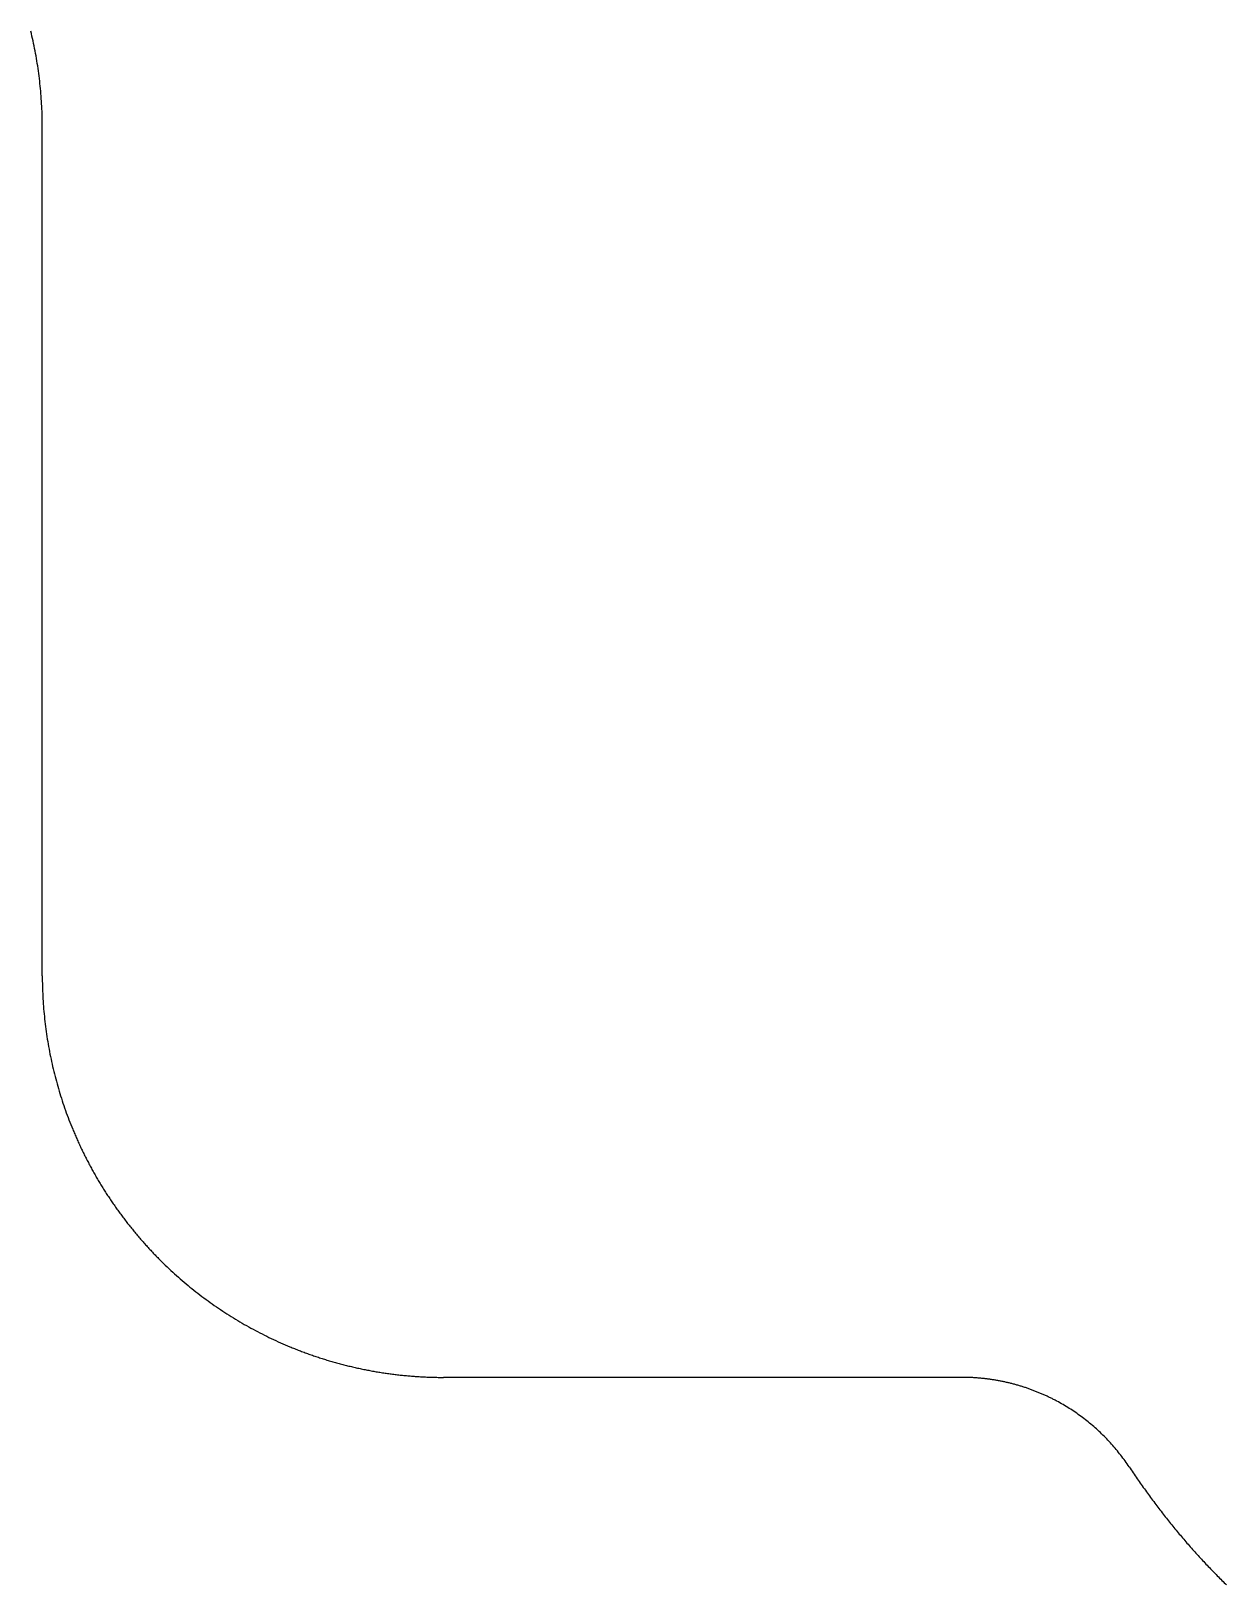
# Model space of a CAD drawing. Header units: millimetres. Extents: x -10 to 277, y -95 to 18.
# Drawn here: x 211.42 to 217.37, y 8.76 to 16.5 of the extents above; entities that cross this region are included whole.
import ezdxf

# ---------------------------------------------------------------- set-up
doc = ezdxf.new("R2010")
doc.units = ezdxf.units.MM
doc.header["$MEASUREMENT"] = 0
doc.layers.add('Edge.Cuts', color=53, linetype='CONTINUOUS')

msp = doc.modelspace()

# ---------------------------------------------------------------- linework, layer by layer
at = {"layer": 'Edge.Cuts', "linetype": 'Continuous'}
for p, q in [((211.420524, 16.489626), (211.417553, 16.501918)), ((211.423417, 16.477316), (211.420524, 16.489626)), ((211.426232, 16.464988), (211.423417, 16.477316)), ((211.428969, 16.452642), (211.426232, 16.464988)), ((211.431628, 16.44028), (211.428969, 16.452642)), ((211.434208, 16.427902), (211.431628, 16.44028)), ((211.43671, 16.415507), (211.434208, 16.427902)), ((211.439134, 16.403098), (211.43671, 16.415507)), ((211.441479, 16.390673), (211.439134, 16.403098)), ((211.443745, 16.378234), (211.441479, 16.390673)), ((211.445933, 16.365781), (211.443745, 16.378234)), ((211.448041, 16.353315), (211.445933, 16.365781)), ((211.450071, 16.340836), (211.448041, 16.353315)), ((211.452022, 16.328344), (211.450071, 16.340836)), ((211.453894, 16.31584), (211.452022, 16.328344)), ((211.455686, 16.303325), (211.453894, 16.31584)), ((211.4574, 16.290798), (211.455686, 16.303325)), ((211.459034, 16.278261), (211.4574, 16.290798)), ((211.460589, 16.265714), (211.459034, 16.278261)), ((211.462064, 16.253157), (211.460589, 16.265714)), ((211.46346, 16.240592), (211.462064, 16.253157)), ((211.464777, 16.228017), (211.46346, 16.240592)), ((211.466014, 16.215434), (211.464777, 16.228017)), ((211.467171, 16.202843), (211.466014, 16.215434)), ((211.468249, 16.190245), (211.467171, 16.202843)), ((211.469247, 16.17764), (211.468249, 16.190245)), ((211.470166, 16.165028), (211.469247, 16.17764)), ((211.471004, 16.15241), (211.470166, 16.165028)), ((211.471763, 16.139787), (211.471004, 16.15241)), ((211.472442, 16.127159), (211.471763, 16.139787)), ((211.473042, 16.114526), (211.472442, 16.127159)), ((211.473561, 16.101889), (211.473042, 16.114526)), ((211.474001, 16.089248), (211.473561, 16.101889)), ((211.47436, 16.076603), (211.474001, 16.089248)), ((211.47464, 16.063956), (211.47436, 16.076603)), ((211.47484, 16.051306), (211.47464, 16.063956)), ((211.47496, 16.038654), (211.47484, 16.051306)), ((211.475, 16.026), (211.47496, 16.038654)), ((211.475, 11.7946), (211.475, 16.026)), ((211.475, 11.7946), (211.47504, 11.781946)), ((211.47504, 11.781946), (211.47516, 11.769294)), ((211.47516, 11.769294), (211.47536, 11.756644)), ((211.47536, 11.756644), (211.47564, 11.743997)), ((211.47564, 11.743997), (211.475999, 11.731352)), ((211.475999, 11.731352), (211.476439, 11.718711)), ((211.476439, 11.718711), (211.476958, 11.706074)), ((211.476958, 11.706074), (211.477558, 11.693441)), ((211.477558, 11.693441), (211.478237, 11.680813)), ((211.478237, 11.680813), (211.478996, 11.66819)), ((211.478996, 11.66819), (211.479834, 11.655572)), ((211.479834, 11.655572), (211.480753, 11.64296)), ((211.480753, 11.64296), (211.481751, 11.630355)), ((211.481751, 11.630355), (211.482829, 11.617757)), ((211.482829, 11.617757), (211.483986, 11.605166)), ((211.483986, 11.605166), (211.485223, 11.592583)), ((211.485223, 11.592583), (211.48654, 11.580008)), ((211.48654, 11.580008), (211.487936, 11.567443)), ((211.487936, 11.567443), (211.489411, 11.554886)), ((211.489411, 11.554886), (211.490966, 11.542339)), ((211.490966, 11.542339), (211.4926, 11.529802)), ((211.4926, 11.529802), (211.494314, 11.517275)), ((211.494314, 11.517275), (211.496106, 11.50476)), ((211.496106, 11.50476), (211.497978, 11.492256)), ((211.497978, 11.492256), (211.499929, 11.479764)), ((211.499929, 11.479764), (211.501959, 11.467285)), ((211.501959, 11.467285), (211.504067, 11.454819)), ((211.504067, 11.454819), (211.506255, 11.442366)), ((211.506255, 11.442366), (211.508521, 11.429927)), ((211.508521, 11.429927), (211.510866, 11.417502)), ((211.510866, 11.417502), (211.51329, 11.405093)), ((211.51329, 11.405093), (211.515792, 11.392698)), ((211.515792, 11.392698), (211.518372, 11.38032)), ((211.518372, 11.38032), (211.521031, 11.367958)), ((211.521031, 11.367958), (211.523768, 11.355612)), ((211.523768, 11.355612), (211.526583, 11.343284)), ((211.526583, 11.343284), (211.529476, 11.330974)), ((211.529476, 11.330974), (211.532447, 11.318682)), ((211.532447, 11.318682), (211.535495, 11.306409)), ((211.535495, 11.306409), (211.538621, 11.294154)), ((211.538621, 11.294154), (211.541825, 11.28192)), ((211.541825, 11.28192), (211.545106, 11.269706)), ((211.545106, 11.269706), (211.548465, 11.257513)), ((211.548465, 11.257513), (211.5519, 11.245341)), ((211.5519, 11.245341), (211.555413, 11.23319)), ((211.555413, 11.23319), (211.559002, 11.221062)), ((211.559002, 11.221062), (211.562668, 11.208956)), ((211.562668, 11.208956), (211.56641, 11.196874)), ((211.56641, 11.196874), (211.570229, 11.184815)), ((211.570229, 11.184815), (211.574125, 11.172781)), ((211.574125, 11.172781), (211.578096, 11.160771)), ((211.578096, 11.160771), (211.582143, 11.148786)), ((211.582143, 11.148786), (211.586266, 11.136827)), ((211.586266, 11.136827), (211.590465, 11.124894)), ((211.590465, 11.124894), (211.594739, 11.112987)), ((211.594739, 11.112987), (211.599088, 11.101108)), ((211.599088, 11.101108), (211.603513, 11.089256)), ((211.603513, 11.089256), (211.608012, 11.077433)), ((211.608012, 11.077433), (211.612586, 11.065638)), ((211.612586, 11.065638), (211.617235, 11.053872)), ((211.617235, 11.053872), (211.621958, 11.042135)), ((211.621958, 11.042135), (211.626755, 11.030429)), ((211.626755, 11.030429), (211.629181, 11.024587)), ((211.629181, 11.024587), (211.631626, 11.018753)), ((211.631626, 11.018753), (211.634089, 11.012926)), ((211.634089, 11.012926), (211.636571, 11.007108)), ((211.636571, 11.007108), (211.639071, 11.001297)), ((211.639071, 11.001297), (211.641589, 10.995494)), ((211.641589, 10.995494), (211.644126, 10.989699)), ((211.644126, 10.989699), (211.646681, 10.983912)), ((211.646681, 10.983912), (211.649254, 10.978134)), ((211.649254, 10.978134), (211.651846, 10.972363)), ((211.651846, 10.972363), (211.654456, 10.966601)), ((211.654456, 10.966601), (211.657084, 10.960847)), ((211.657084, 10.960847), (211.65973, 10.955101)), ((211.65973, 10.955101), (211.662394, 10.949364)), ((211.662394, 10.949364), (211.665077, 10.943635)), ((211.665077, 10.943635), (211.667777, 10.937915)), ((211.667777, 10.937915), (211.670496, 10.932203)), ((211.670496, 10.932203), (211.673233, 10.9265)), ((211.673233, 10.9265), (211.675987, 10.920806)), ((211.675987, 10.920806), (211.67876, 10.91512)), ((211.67876, 10.91512), (211.68155, 10.909443)), ((211.68155, 10.909443), (211.684359, 10.903775)), ((211.684359, 10.903775), (211.687185, 10.898116)), ((211.687185, 10.898116), (211.69003, 10.892466)), ((211.69003, 10.892466), (211.692892, 10.886825)), ((211.692892, 10.886825), (211.695772, 10.881193)), ((211.695772, 10.881193), (211.69867, 10.87557)), ((211.69867, 10.87557), (211.701585, 10.869957)), ((211.701585, 10.869957), (211.704518, 10.864353)), ((211.704518, 10.864353), (211.70747, 10.858757)), ((211.70747, 10.858757), (211.710438, 10.853172)), ((211.710438, 10.853172), (211.713424, 10.847596)), ((211.713424, 10.847596), (211.716428, 10.842029)), ((211.716428, 10.842029), (211.71945, 10.836472)), ((211.71945, 10.836472), (211.722488, 10.830925)), ((211.722488, 10.830925), (211.725545, 10.825387)), ((211.725545, 10.825387), (211.728619, 10.819859)), ((211.728619, 10.819859), (211.73171, 10.81434)), ((211.73171, 10.81434), (211.734819, 10.808832)), ((211.734819, 10.808832), (211.737945, 10.803333)), ((211.737945, 10.803333), (211.741089, 10.797845)), ((211.741089, 10.797845), (211.74425, 10.792366)), ((211.74425, 10.792366), (211.747428, 10.786898)), ((211.747428, 10.786898), (211.750624, 10.781439)), ((211.750624, 10.781439), (211.753836, 10.775991)), ((211.753836, 10.775991), (211.757066, 10.770553)), ((211.757066, 10.770553), (211.760313, 10.765125)), ((211.760313, 10.765125), (211.763577, 10.759707)), ((211.763577, 10.759707), (211.766858, 10.754301)), ((211.766858, 10.754301), (211.770157, 10.748904)), ((211.770157, 10.748904), (211.773472, 10.743518)), ((211.773472, 10.743518), (211.776805, 10.738142)), ((211.776805, 10.738142), (211.780154, 10.732777)), ((211.780154, 10.732777), (211.78352, 10.727422)), ((211.78352, 10.727422), (211.786903, 10.722079)), ((211.786903, 10.722079), (211.790304, 10.716746)), ((211.790304, 10.716746), (211.79372, 10.711424)), ((211.79372, 10.711424), (211.797154, 10.706113)), ((211.797154, 10.706113), (211.800604, 10.700813)), ((211.800604, 10.700813), (211.804072, 10.695523)), ((211.804072, 10.695523), (211.807556, 10.690245)), ((211.807556, 10.690245), (211.811056, 10.684977)), ((211.811056, 10.684977), (211.814573, 10.679721)), ((211.814573, 10.679721), (211.818107, 10.674476)), ((211.818107, 10.674476), (211.821657, 10.669243)), ((211.821657, 10.669243), (211.825225, 10.66402)), ((211.825225, 10.66402), (211.828808, 10.658809)), ((211.828808, 10.658809), (211.832408, 10.653609)), ((211.832408, 10.653609), (211.836024, 10.648421)), ((211.836024, 10.648421), (211.839657, 10.643244)), ((211.839657, 10.643244), (211.843305, 10.638079)), ((211.843305, 10.638079), (211.846971, 10.632924)), ((211.846971, 10.632924), (211.850652, 10.627783)), ((211.850652, 10.627783), (211.85435, 10.622652)), ((211.85435, 10.622652), (211.858064, 10.617533)), ((211.858064, 10.617533), (211.861795, 10.612426)), ((211.861795, 10.612426), (211.865541, 10.607331)), ((211.865541, 10.607331), (211.869304, 10.602247)), ((211.869304, 10.602247), (211.873082, 10.597176)), ((211.873082, 10.597176), (211.876877, 10.592116)), ((211.876877, 10.592116), (211.880687, 10.587069)), ((211.880687, 10.587069), (211.884514, 10.582034)), ((211.884514, 10.582034), (211.888356, 10.577011)), ((211.888356, 10.577011), (211.892215, 10.571999)), ((211.892215, 10.571999), (211.896089, 10.567001)), ((211.896089, 10.567001), (211.899979, 10.562014)), ((211.899979, 10.562014), (211.903885, 10.55704)), ((211.903885, 10.55704), (211.907807, 10.552077)), ((211.907807, 10.552077), (211.911744, 10.547128)), ((211.911744, 10.547128), (211.915697, 10.54219)), ((211.915697, 10.54219), (211.919665, 10.537266)), ((211.919665, 10.537266), (211.92365, 10.532353)), ((211.92365, 10.532353), (211.927649, 10.527454)), ((211.927649, 10.527454), (211.931665, 10.522566)), ((211.931665, 10.522566), (211.935696, 10.517693)), ((211.935696, 10.517693), (211.939742, 10.51283)), ((211.939742, 10.51283), (211.943804, 10.507982)), ((211.943804, 10.507982), (211.947881, 10.503145)), ((211.947881, 10.503145), (211.951973, 10.498322)), ((211.951973, 10.498322), (211.956082, 10.493511)), ((211.956082, 10.493511), (211.960204, 10.488714)), ((211.960204, 10.488714), (211.964343, 10.483929)), ((211.964343, 10.483929), (211.968496, 10.479158)), ((211.968496, 10.479158), (211.972665, 10.474399)), ((211.972665, 10.474399), (211.976849, 10.469654)), ((211.976849, 10.469654), (211.981048, 10.464922)), ((211.981048, 10.464922), (211.985262, 10.460203)), ((211.985262, 10.460203), (211.989491, 10.455496)), ((211.989491, 10.455496), (211.993735, 10.450804)), ((211.993735, 10.450804), (211.997994, 10.446125)), ((211.997994, 10.446125), (212.002267, 10.441459)), ((212.002267, 10.441459), (212.006557, 10.436806)), ((212.006557, 10.436806), (212.01086, 10.432167)), ((212.01086, 10.432167), (212.015179, 10.427541)), ((212.015179, 10.427541), (212.019511, 10.422929)), ((212.019511, 10.422929), (212.02386, 10.41833)), ((212.02386, 10.41833), (212.028222, 10.413746)), ((212.028222, 10.413746), (212.0326, 10.409174)), ((212.0326, 10.409174), (212.036991, 10.404616)), ((212.036991, 10.404616), (212.041398, 10.400072)), ((212.041398, 10.400072), (212.045818, 10.395542)), ((212.045818, 10.395542), (212.050254, 10.391025)), ((212.050254, 10.391025), (212.054704, 10.386523)), ((212.054704, 10.386523), (212.059169, 10.382033)), ((212.059169, 10.382033), (212.0608, 10.3804)), ((212.0608, 10.3804), (212.069777, 10.37148)), ((212.069777, 10.37148), (212.078809, 10.362618)), ((212.078809, 10.362618), (212.087896, 10.353813)), ((212.087896, 10.353813), (212.097037, 10.345067)), ((212.097037, 10.345067), (212.106233, 10.33638)), ((212.106233, 10.33638), (212.115483, 10.327751)), ((212.115483, 10.327751), (212.124787, 10.319182)), ((212.124787, 10.319182), (212.134145, 10.310672)), ((212.134145, 10.310672), (212.143555, 10.302222)), ((212.143555, 10.302222), (212.153018, 10.293832)), ((212.153018, 10.293832), (212.162534, 10.285503)), ((212.162534, 10.285503), (212.172102, 10.277234)), ((212.172102, 10.277234), (212.181722, 10.269026)), ((212.181722, 10.269026), (212.191393, 10.260879)), ((212.191393, 10.260879), (212.201115, 10.252794)), ((212.201115, 10.252794), (212.210887, 10.24477)), ((212.210887, 10.24477), (212.220711, 10.236809)), ((212.220711, 10.236809), (212.230584, 10.22891)), ((212.230584, 10.22891), (212.240507, 10.221074)), ((212.240507, 10.221074), (212.250479, 10.2133)), ((212.250479, 10.2133), (212.2605, 10.20559)), ((212.2605, 10.20559), (212.270569, 10.197944)), ((212.270569, 10.197944), (212.280687, 10.190361)), ((212.280687, 10.190361), (212.290852, 10.182843)), ((212.290852, 10.182843), (212.301065, 10.175389)), ((212.301065, 10.175389), (212.311325, 10.167999)), ((212.311325, 10.167999), (212.321632, 10.160675)), ((212.321632, 10.160675), (212.331984, 10.153416)), ((212.331984, 10.153416), (212.342383, 10.146222)), ((212.342383, 10.146222), (212.352827, 10.139094)), ((212.352827, 10.139094), (212.363316, 10.132033)), ((212.363316, 10.132033), (212.37385, 10.125037)), ((212.37385, 10.125037), (212.384428, 10.118109)), ((212.384428, 10.118109), (212.395049, 10.111247)), ((212.395049, 10.111247), (212.405714, 10.104452)), ((212.405714, 10.104452), (212.416422, 10.097725)), ((212.416422, 10.097725), (212.427173, 10.091066)), ((212.427173, 10.091066), (212.437966, 10.084474)), ((212.437966, 10.084474), (212.4488, 10.077951)), ((212.4488, 10.077951), (212.459676, 10.071496)), ((212.459676, 10.071496), (212.470592, 10.06511)), ((212.470592, 10.06511), (212.481549, 10.058794)), ((212.481549, 10.058794), (212.492546, 10.052546)), ((212.492546, 10.052546), (212.503583, 10.046368)), ((212.503583, 10.046368), (212.514658, 10.04026)), ((212.514658, 10.04026), (212.525772, 10.034221)), ((212.525772, 10.034221), (212.536925, 10.028253)), ((212.536925, 10.028253), (212.548115, 10.022356)), ((212.548115, 10.022356), (212.559342, 10.016529)), ((212.559342, 10.016529), (212.570606, 10.010774)), ((212.570606, 10.010774), (212.581907, 10.005089)), ((212.581907, 10.005089), (212.593243, 9.999476)), ((212.593243, 9.999476), (212.604615, 9.993935)), ((212.604615, 9.993935), (212.616022, 9.988466)), ((212.616022, 9.988466), (212.627463, 9.983069)), ((212.627463, 9.983069), (212.638939, 9.977744)), ((212.638939, 9.977744), (212.650448, 9.972492)), ((212.650448, 9.972492), (212.66199, 9.967313)), ((212.66199, 9.967313), (212.673564, 9.962206)), ((212.673564, 9.962206), (212.685171, 9.957173)), ((212.685171, 9.957173), (212.69681, 9.952214)), ((212.69681, 9.952214), (212.70848, 9.947328)), ((212.70848, 9.947328), (212.714326, 9.944913)), ((212.714326, 9.944913), (212.72018, 9.942516)), ((212.72018, 9.942516), (212.726042, 9.940138)), ((212.726042, 9.940138), (212.731911, 9.937778)), ((212.731911, 9.937778), (212.737787, 9.935437)), ((212.737787, 9.935437), (212.743671, 9.933114)), ((212.743671, 9.933114), (212.749562, 9.93081)), ((212.749562, 9.93081), (212.755461, 9.928525)), ((212.755461, 9.928525), (212.761367, 9.926258)), ((212.761367, 9.926258), (212.767279, 9.92401)), ((212.767279, 9.92401), (212.773199, 9.921781)), ((212.773199, 9.921781), (212.779126, 9.919571)), ((212.779126, 9.919571), (212.78506, 9.917379)), ((212.78506, 9.917379), (212.791001, 9.915206)), ((212.791001, 9.915206), (212.796948, 9.913052)), ((212.796948, 9.913052), (212.802903, 9.910916)), ((212.802903, 9.910916), (212.808864, 9.9088)), ((212.808864, 9.9088), (212.814832, 9.906702)), ((212.814832, 9.906702), (212.820806, 9.904624)), ((212.820806, 9.904624), (212.826787, 9.902564)), ((212.826787, 9.902564), (212.832774, 9.900523)), ((212.832774, 9.900523), (212.838768, 9.898501)), ((212.838768, 9.898501), (212.844768, 9.896498)), ((212.844768, 9.896498), (212.850774, 9.894514)), ((212.850774, 9.894514), (212.856786, 9.892549)), ((212.856786, 9.892549), (212.862805, 9.890603)), ((212.862805, 9.890603), (212.86883, 9.888676)), ((212.86883, 9.888676), (212.874861, 9.886768)), ((212.874861, 9.886768), (212.880897, 9.884879)), ((212.880897, 9.884879), (212.88694, 9.88301)), ((212.88694, 9.88301), (212.892989, 9.881159)), ((212.892989, 9.881159), (212.899043, 9.879328)), ((212.899043, 9.879328), (212.905103, 9.877515)), ((212.905103, 9.877515), (212.911169, 9.875722)), ((212.911169, 9.875722), (212.91724, 9.873949)), ((212.91724, 9.873949), (212.923317, 9.872194)), ((212.923317, 9.872194), (212.9294, 9.870459)), ((212.9294, 9.870459), (212.935488, 9.868742)), ((212.935488, 9.868742), (212.94158, 9.867046)), ((212.94158, 9.867046), (212.947679, 9.865368)), ((212.947679, 9.865368), (212.953783, 9.86371)), ((212.953783, 9.86371), (212.959892, 9.862071)), ((212.959892, 9.862071), (212.966005, 9.860451)), ((212.966005, 9.860451), (212.972125, 9.858851)), ((212.972125, 9.858851), (212.978249, 9.85727)), ((212.978249, 9.85727), (212.984378, 9.855709)), ((212.984378, 9.855709), (212.990511, 9.854167)), ((212.990511, 9.854167), (212.99665, 9.852644)), ((212.99665, 9.852644), (213.002793, 9.851141)), ((213.002793, 9.851141), (213.008942, 9.849657)), ((213.008942, 9.849657), (213.015094, 9.848193)), ((213.015094, 9.848193), (213.021252, 9.846748)), ((213.021252, 9.846748), (213.027413, 9.845323)), ((213.027413, 9.845323), (213.03358, 9.843917)), ((213.03358, 9.843917), (213.03975, 9.84253)), ((213.03975, 9.84253), (213.045925, 9.841164)), ((213.045925, 9.841164), (213.052104, 9.839816)), ((213.052104, 9.839816), (213.058288, 9.838489)), ((213.058288, 9.838489), (213.064475, 9.837181)), ((213.064475, 9.837181), (213.070667, 9.835892)), ((213.070667, 9.835892), (213.076862, 9.834623)), ((213.076862, 9.834623), (213.083062, 9.833374)), ((213.083062, 9.833374), (213.089265, 9.832144)), ((213.089265, 9.832144), (213.095472, 9.830934)), ((213.095472, 9.830934), (213.101683, 9.829744)), ((213.101683, 9.829744), (213.107898, 9.828573)), ((213.107898, 9.828573), (213.114116, 9.827422)), ((213.114116, 9.827422), (213.120339, 9.826291)), ((213.120339, 9.826291), (213.126564, 9.825179)), ((213.126564, 9.825179), (213.132793, 9.824087)), ((213.132793, 9.824087), (213.139025, 9.823015)), ((213.139025, 9.823015), (213.145261, 9.821962)), ((213.145261, 9.821962), (213.1515, 9.820929)), ((213.1515, 9.820929), (213.157742, 9.819916)), ((213.157742, 9.819916), (213.163987, 9.818923)), ((213.163987, 9.818923), (213.170236, 9.817949)), ((213.170236, 9.817949), (213.176488, 9.816996)), ((213.176488, 9.816996), (213.182743, 9.816062)), ((213.182743, 9.816062), (213.189, 9.815148)), ((213.189, 9.815148), (213.195261, 9.814253)), ((213.195261, 9.814253), (213.201523, 9.813379)), ((213.201523, 9.813379), (213.20779, 9.812524)), ((213.20779, 9.812524), (213.214058, 9.811689)), ((213.214058, 9.811689), (213.22033, 9.810874)), ((213.22033, 9.810874), (213.226603, 9.810078)), ((213.226603, 9.810078), (213.23288, 9.809303)), ((213.23288, 9.809303), (213.239159, 9.808547)), ((213.239159, 9.808547), (213.245441, 9.807812)), ((213.245441, 9.807812), (213.251724, 9.807096)), ((213.251724, 9.807096), (213.25801, 9.8064)), ((213.25801, 9.8064), (213.264298, 9.805724)), ((213.264298, 9.805724), (213.270589, 9.805068)), ((213.270589, 9.805068), (213.276881, 9.804431)), ((213.276881, 9.804431), (213.283176, 9.803815)), ((213.283176, 9.803815), (213.289472, 9.803219)), ((213.289472, 9.803219), (213.295771, 9.802642)), ((213.295771, 9.802642), (213.30207, 9.802085)), ((213.30207, 9.802085), (213.308373, 9.801549)), ((213.308373, 9.801549), (213.314677, 9.801032)), ((213.314677, 9.801032), (213.320983, 9.800535)), ((213.320983, 9.800535), (213.32729, 9.800058)), ((213.32729, 9.800058), (213.3336, 9.799601)), ((213.3336, 9.799601), (213.339909, 9.799164)), ((213.339909, 9.799164), (213.346222, 9.798747)), ((213.346222, 9.798747), (213.352535, 9.79835)), ((213.352535, 9.79835), (213.35885, 9.797973)), ((213.35885, 9.797973), (213.365166, 9.797616)), ((213.365166, 9.797616), (213.371484, 9.797278)), ((213.371484, 9.797278), (213.377802, 9.796961)), ((213.377802, 9.796961), (213.384123, 9.796664)), ((213.384123, 9.796664), (213.390443, 9.796387)), ((213.390443, 9.796387), (213.396765, 9.796129)), ((213.396765, 9.796129), (213.403088, 9.795892)), ((213.403088, 9.795892), (213.409412, 9.795675)), ((213.409412, 9.795675), (213.415736, 9.795477)), ((213.415736, 9.795477), (213.422063, 9.7953)), ((213.422063, 9.7953), (213.428388, 9.795143)), ((213.428388, 9.795143), (213.434716, 9.795005)), ((213.434716, 9.795005), (213.441043, 9.794888)), ((213.441043, 9.794888), (213.447373, 9.794791)), ((213.447373, 9.794791), (213.453701, 9.794713)), ((213.453701, 9.794713), (213.460031, 9.794656)), ((213.460031, 9.794656), (213.46636, 9.794619)), ((213.46636, 9.794619), (213.472692, 9.794601)), ((213.472692, 9.794601), (213.475, 9.7946)), ((216.0585, 9.7946), (213.475, 9.7946)), ((216.066919, 9.794565), (216.0585, 9.7946)), ((216.071401, 9.794517), (216.066919, 9.794565)), ((216.07588, 9.794449), (216.071401, 9.794517)), ((216.08036, 9.794362), (216.07588, 9.794449)), ((216.084838, 9.794254), (216.08036, 9.794362)), ((216.089316, 9.794127), (216.084838, 9.794254)), ((216.093791, 9.793979), (216.089316, 9.794127)), ((216.098267, 9.793811), (216.093791, 9.793979)), ((216.10274, 9.793624), (216.098267, 9.793811)), ((216.107213, 9.793416), (216.10274, 9.793624)), ((216.111683, 9.793189), (216.107213, 9.793416)), ((216.116154, 9.792941), (216.111683, 9.793189)), ((216.120621, 9.792674), (216.116154, 9.792941)), ((216.125088, 9.792386), (216.120621, 9.792674)), ((216.129552, 9.792079), (216.125088, 9.792386)), ((216.134016, 9.791752), (216.129552, 9.792079)), ((216.138477, 9.791404), (216.134016, 9.791752)), ((216.142937, 9.791037), (216.138477, 9.791404)), ((216.147393, 9.79065), (216.142937, 9.791037)), ((216.15185, 9.790243), (216.147393, 9.79065)), ((216.156302, 9.789816), (216.15185, 9.790243)), ((216.160754, 9.789369), (216.156302, 9.789816)), ((216.165202, 9.788903), (216.160754, 9.789369)), ((216.169649, 9.788416), (216.165202, 9.788903)), ((216.174092, 9.78791), (216.169649, 9.788416)), ((216.178535, 9.787383), (216.174092, 9.78791)), ((216.182973, 9.786837), (216.178535, 9.787383)), ((216.18741, 9.786271), (216.182973, 9.786837)), ((216.191843, 9.785685), (216.18741, 9.786271)), ((216.196275, 9.785079), (216.191843, 9.785685)), ((216.200702, 9.784454), (216.196275, 9.785079)), ((216.205128, 9.783809), (216.200702, 9.784454)), ((216.209549, 9.783144), (216.205128, 9.783809)), ((216.213969, 9.782459), (216.209549, 9.783144)), ((216.218384, 9.781754), (216.213969, 9.782459)), ((216.222797, 9.78103), (216.218384, 9.781754)), ((216.227205, 9.780286), (216.222797, 9.78103)), ((216.231612, 9.779522), (216.227205, 9.780286)), ((216.236013, 9.778739), (216.231612, 9.779522)), ((216.240413, 9.777935), (216.236013, 9.778739)), ((216.244807, 9.777113), (216.240413, 9.777935)), ((216.249199, 9.77627), (216.244807, 9.777113)), ((216.253586, 9.775408), (216.249199, 9.77627)), ((216.25797, 9.774526), (216.253586, 9.775408)), ((216.262349, 9.773625), (216.25797, 9.774526)), ((216.266725, 9.772704), (216.262349, 9.773625)), ((216.271095, 9.771763), (216.266725, 9.772704)), ((216.275463, 9.770803), (216.271095, 9.771763)), ((216.279825, 9.769823), (216.275463, 9.770803)), ((216.284184, 9.768824), (216.279825, 9.769823)), ((216.288538, 9.767805), (216.284184, 9.768824)), ((216.292888, 9.766767), (216.288538, 9.767805)), ((216.297232, 9.76571), (216.292888, 9.766767)), ((216.301572, 9.764632), (216.297232, 9.76571)), ((216.305907, 9.763536), (216.301572, 9.764632)), ((216.310238, 9.76242), (216.305907, 9.763536)), ((216.314562, 9.761285), (216.310238, 9.76242)), ((216.318883, 9.76013), (216.314562, 9.761285)), ((216.323198, 9.758956), (216.318883, 9.76013)), ((216.327508, 9.757763), (216.323198, 9.758956)), ((216.331812, 9.75655), (216.327508, 9.757763)), ((216.336112, 9.755318), (216.331812, 9.75655)), ((216.340405, 9.754067), (216.336112, 9.755318)), ((216.344694, 9.752797), (216.340405, 9.754067)), ((216.348976, 9.751507), (216.344694, 9.752797)), ((216.353253, 9.750198), (216.348976, 9.751507)), ((216.357523, 9.74887), (216.353253, 9.750198)), ((216.361789, 9.747523), (216.357523, 9.74887)), ((216.366047, 9.746157), (216.361789, 9.747523)), ((216.370301, 9.744772), (216.366047, 9.746157)), ((216.374547, 9.743368), (216.370301, 9.744772)), ((216.378788, 9.741945), (216.374547, 9.743368)), ((216.383022, 9.740503), (216.378788, 9.741945)), ((216.38725, 9.739041), (216.383022, 9.740503)), ((216.391471, 9.737562), (216.38725, 9.739041)), ((216.395686, 9.736063), (216.391471, 9.737562)), ((216.399894, 9.734545), (216.395686, 9.736063)), ((216.404096, 9.733008), (216.399894, 9.734545)), ((216.40829, 9.731453), (216.404096, 9.733008)), ((216.412478, 9.729878), (216.40829, 9.731453)), ((216.416658, 9.728286), (216.412478, 9.729878)), ((216.420832, 9.726674), (216.416658, 9.728286)), ((216.424997, 9.725044), (216.420832, 9.726674)), ((216.429157, 9.723395), (216.424997, 9.725044)), ((216.433308, 9.721727), (216.429157, 9.723395)), ((216.437452, 9.720041), (216.433308, 9.721727)), ((216.441589, 9.718336), (216.437452, 9.720041)), ((216.445718, 9.716613), (216.441589, 9.718336)), ((216.449839, 9.714872), (216.445718, 9.716613)), ((216.453953, 9.713112), (216.449839, 9.714872)), ((216.458058, 9.711333), (216.453953, 9.713112)), ((216.462156, 9.709536), (216.458058, 9.711333)), ((216.466246, 9.707721), (216.462156, 9.709536)), ((216.470327, 9.705888), (216.466246, 9.707721)), ((216.474401, 9.704036), (216.470327, 9.705888)), ((216.478466, 9.702166), (216.474401, 9.704036)), ((216.482522, 9.700278), (216.478466, 9.702166)), ((216.486571, 9.698372), (216.482522, 9.700278)), ((216.49061, 9.696448), (216.486571, 9.698372)), ((216.494641, 9.694506), (216.49061, 9.696448)), ((216.498664, 9.692546), (216.494641, 9.694506)), ((216.502677, 9.690567), (216.498664, 9.692546)), ((216.506682, 9.688571), (216.502677, 9.690567)), ((216.510677, 9.686557), (216.506682, 9.688571)), ((216.514664, 9.684525), (216.510677, 9.686557)), ((216.518642, 9.682476), (216.514664, 9.684525)), ((216.52261, 9.680408), (216.518642, 9.682476)), ((216.526569, 9.678323), (216.52261, 9.680408)), ((216.530518, 9.67622), (216.526569, 9.678323)), ((216.538389, 9.671962), (216.530518, 9.67622)), ((216.546221, 9.667634), (216.538389, 9.671962)), ((216.554014, 9.663235), (216.546221, 9.667634)), ((216.561767, 9.658768), (216.554014, 9.663235)), ((216.56948, 9.654231), (216.561767, 9.658768)), ((216.577152, 9.649626), (216.56948, 9.654231)), ((216.584782, 9.644953), (216.577152, 9.649626)), ((216.592369, 9.640211), (216.584782, 9.644953)), ((216.599914, 9.635403), (216.592369, 9.640211)), ((216.607414, 9.630527), (216.599914, 9.635403)), ((216.614871, 9.625585), (216.607414, 9.630527)), ((216.622283, 9.620576), (216.614871, 9.625585)), ((216.629649, 9.615502), (216.622283, 9.620576)), ((216.636969, 9.610362), (216.629649, 9.615502)), ((216.644243, 9.605157), (216.636969, 9.610362)), ((216.651469, 9.599888), (216.644243, 9.605157)), ((216.658647, 9.594555), (216.651469, 9.599888)), ((216.665777, 9.589158), (216.658647, 9.594555)), ((216.672858, 9.583697), (216.665777, 9.589158)), ((216.67989, 9.578174), (216.672858, 9.583697)), ((216.686871, 9.572589), (216.67989, 9.578174)), ((216.693802, 9.566942), (216.686871, 9.572589)), ((216.700681, 9.561234), (216.693802, 9.566942)), ((216.707509, 9.555464), (216.700681, 9.561234)), ((216.714285, 9.549634), (216.707509, 9.555464)), ((216.721007, 9.543744), (216.714285, 9.549634)), ((216.727677, 9.537794), (216.721007, 9.543744)), ((216.734292, 9.531786), (216.727677, 9.537794)), ((216.740853, 9.525718), (216.734292, 9.531786)), ((216.74736, 9.519592), (216.740853, 9.525718)), ((216.753811, 9.513409), (216.74736, 9.519592)), ((216.760206, 9.507168), (216.753811, 9.513409)), ((216.766545, 9.500871), (216.760206, 9.507168)), ((216.772827, 9.494517), (216.766545, 9.500871)), ((216.779052, 9.488108), (216.772827, 9.494517)), ((216.78522, 9.481643), (216.779052, 9.488108)), ((216.791329, 9.475123), (216.78522, 9.481643)), ((216.79738, 9.468548), (216.791329, 9.475123)), ((216.803372, 9.46192), (216.79738, 9.468548)), ((216.809304, 9.455238), (216.803372, 9.46192)), ((216.815177, 9.448503), (216.809304, 9.455238)), ((216.820989, 9.441716), (216.815177, 9.448503)), ((216.826741, 9.434876), (216.820989, 9.441716)), ((216.832432, 9.427985), (216.826741, 9.434876)), ((216.838061, 9.421042), (216.832432, 9.427985)), ((216.843629, 9.414049), (216.838061, 9.421042)), ((216.849135, 9.407005), (216.843629, 9.414049)), ((216.854578, 9.399912), (216.849135, 9.407005)), ((216.859958, 9.392769), (216.854578, 9.399912)), ((216.865275, 9.385577), (216.859958, 9.392769)), ((216.870529, 9.378337), (216.865275, 9.385577)), ((216.875718, 9.371049), (216.870529, 9.378337)), ((216.880843, 9.363713), (216.875718, 9.371049)), ((216.885904, 9.35633), (216.880843, 9.363713)), ((216.8909, 9.3489), (216.885904, 9.35633)), ((216.8909, 9.3489), (216.895876, 9.341445)), ((216.895876, 9.341445), (216.900863, 9.334008)), ((216.900863, 9.334008), (216.905859, 9.326593)), ((216.905859, 9.326593), (216.910867, 9.319197)), ((216.910867, 9.319197), (216.915885, 9.311823)), ((216.915885, 9.311823), (216.920913, 9.304467)), ((216.920913, 9.304467), (216.925952, 9.297133)), ((216.925952, 9.297133), (216.931001, 9.289819)), ((216.931001, 9.289819), (216.93606, 9.282526)), ((216.93606, 9.282526), (216.941129, 9.275252)), ((216.941129, 9.275252), (216.946209, 9.267999)), ((216.946209, 9.267999), (216.951299, 9.260766)), ((216.951299, 9.260766), (216.956398, 9.253555)), ((216.956398, 9.253555), (216.961508, 9.246362)), ((216.961508, 9.246362), (216.966627, 9.239192)), ((216.966627, 9.239192), (216.971758, 9.23204)), ((216.971758, 9.23204), (216.976897, 9.22491)), ((216.976897, 9.22491), (216.982047, 9.2178)), ((216.982047, 9.2178), (216.987206, 9.210711)), ((216.987206, 9.210711), (216.992375, 9.203642)), ((216.992375, 9.203642), (216.997554, 9.196594)), ((216.997554, 9.196594), (217.002743, 9.189566)), ((217.002743, 9.189566), (217.00794, 9.18256)), ((217.00794, 9.18256), (217.013149, 9.175572)), ((217.013149, 9.175572), (217.018366, 9.168607)), ((217.018366, 9.168607), (217.023593, 9.161661)), ((217.023593, 9.161661), (217.028829, 9.154737)), ((217.028829, 9.154737), (217.034076, 9.147833)), ((217.034076, 9.147833), (217.03933, 9.14095)), ((217.03933, 9.14095), (217.044596, 9.134087)), ((217.044596, 9.134087), (217.049869, 9.127245)), ((217.049869, 9.127245), (217.055153, 9.120423)), ((217.055153, 9.120423), (217.060445, 9.113623)), ((217.060445, 9.113623), (217.065748, 9.106843)), ((217.065748, 9.106843), (217.071058, 9.100085)), ((217.071058, 9.100085), (217.076379, 9.093345)), ((217.076379, 9.093345), (217.081707, 9.086629)), ((217.081707, 9.086629), (217.087046, 9.079931)), ((217.087046, 9.079931), (217.092393, 9.073256)), ((217.092393, 9.073256), (217.09775, 9.0666)), ((217.09775, 9.0666), (217.103114, 9.059966)), ((217.103114, 9.059966), (217.108489, 9.053352)), ((217.108489, 9.053352), (217.113871, 9.04676)), ((217.113871, 9.04676), (217.119263, 9.040187)), ((217.119263, 9.040187), (217.124663, 9.033637)), ((217.124663, 9.033637), (217.130073, 9.027106)), ((217.130073, 9.027106), (217.13549, 9.020597)), ((217.13549, 9.020597), (217.140917, 9.014108)), ((217.140917, 9.014108), (217.146351, 9.007642)), ((217.146351, 9.007642), (217.151795, 9.001194)), ((217.151795, 9.001194), (217.157247, 8.994769)), ((217.157247, 8.994769), (217.162708, 8.988364)), ((217.162708, 8.988364), (217.168176, 8.981981)), ((217.168176, 8.981981), (217.173654, 8.975617)), ((217.173654, 8.975617), (217.179139, 8.969276)), ((217.179139, 8.969276), (217.184633, 8.962954)), ((217.184633, 8.962954), (217.190135, 8.956655)), ((217.190135, 8.956655), (217.195646, 8.950376)), ((217.195646, 8.950376), (217.201164, 8.944119)), ((217.201164, 8.944119), (217.206691, 8.937881)), ((217.206691, 8.937881), (217.212225, 8.931666)), ((217.212225, 8.931666), (217.217769, 8.92547)), ((217.217769, 8.92547), (217.223319, 8.919297)), ((217.223319, 8.919297), (217.228879, 8.913144)), ((217.228879, 8.913144), (217.234445, 8.907013)), ((217.234445, 8.907013), (217.24002, 8.900901)), ((217.24002, 8.900901), (217.245602, 8.894812)), ((217.245602, 8.894812), (217.251193, 8.888743)), ((217.251193, 8.888743), (217.25679, 8.882697)), ((217.25679, 8.882697), (217.262397, 8.876669)), ((217.262397, 8.876669), (217.26801, 8.870665)), ((217.26801, 8.870665), (217.273631, 8.86468)), ((217.273631, 8.86468), (217.279259, 8.858718)), ((217.279259, 8.858718), (217.284896, 8.852775)), ((217.284896, 8.852775), (217.29054, 8.846855)), ((217.29054, 8.846855), (217.296192, 8.840955)), ((217.296192, 8.840955), (217.30185, 8.835077)), ((217.30185, 8.835077), (217.307517, 8.829219)), ((217.307517, 8.829219), (217.313189, 8.823384)), ((217.313189, 8.823384), (217.318871, 8.817568)), ((217.318871, 8.817568), (217.324558, 8.811775)), ((217.324558, 8.811775), (217.330254, 8.806001)), ((217.330254, 8.806001), (217.335956, 8.800251)), ((217.335956, 8.800251), (217.341667, 8.79452)), ((217.341667, 8.79452), (217.347383, 8.788811)), ((217.347383, 8.788811), (217.353107, 8.783122)), ((217.353107, 8.783122), (217.358838, 8.777457)), ((217.358838, 8.777457), (217.364576, 8.77181)), ((217.364576, 8.77181), (217.37032, 8.766187)), ((217.37032, 8.766187), (217.376073, 8.760583))]:
    msp.add_line(p, q, dxfattribs=at)

doc.saveas('drawing.dxf')
